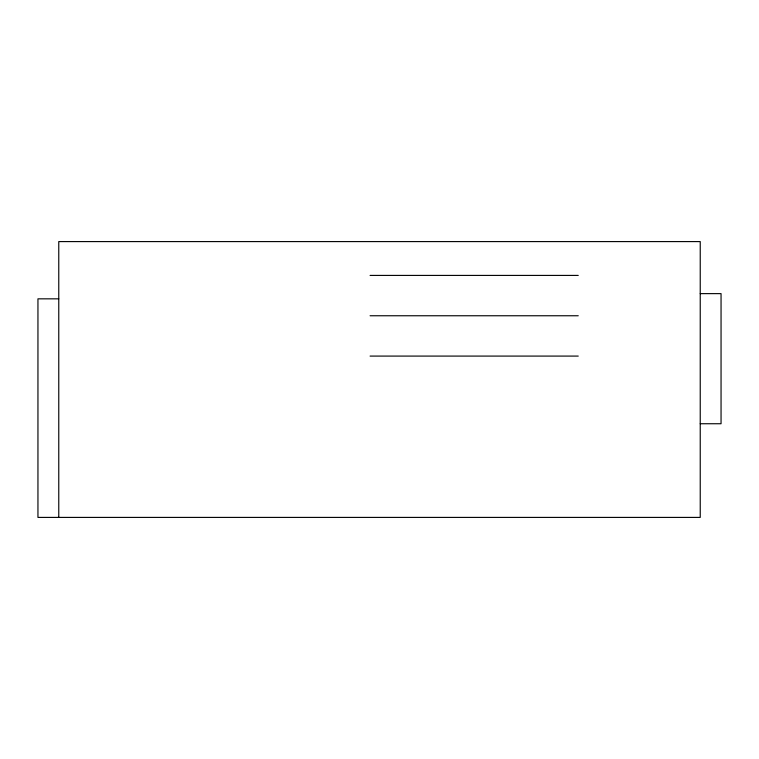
<?xml version="1.0" encoding="UTF-8"?>
<svg xmlns="http://www.w3.org/2000/svg" width="759" height="759" viewBox="0 0 759 759"><rect width="100%" height="100%" fill="white"/><g stroke="black" fill="none" stroke-linecap="round" stroke-linejoin="round"><path stroke-width="1.14" d="M370.079 275.413L578.244 275.413M700.234 293.629L721.05 293.629L721.05 423.74L700.234 423.74M58.766 298.837L37.95 298.837L37.95 517.41L700.234 517.41L700.234 241.59L58.766 241.59L58.766 517.41M370.079 315.753L578.244 315.753M370.079 356.085L578.244 356.085"/></g></svg>
